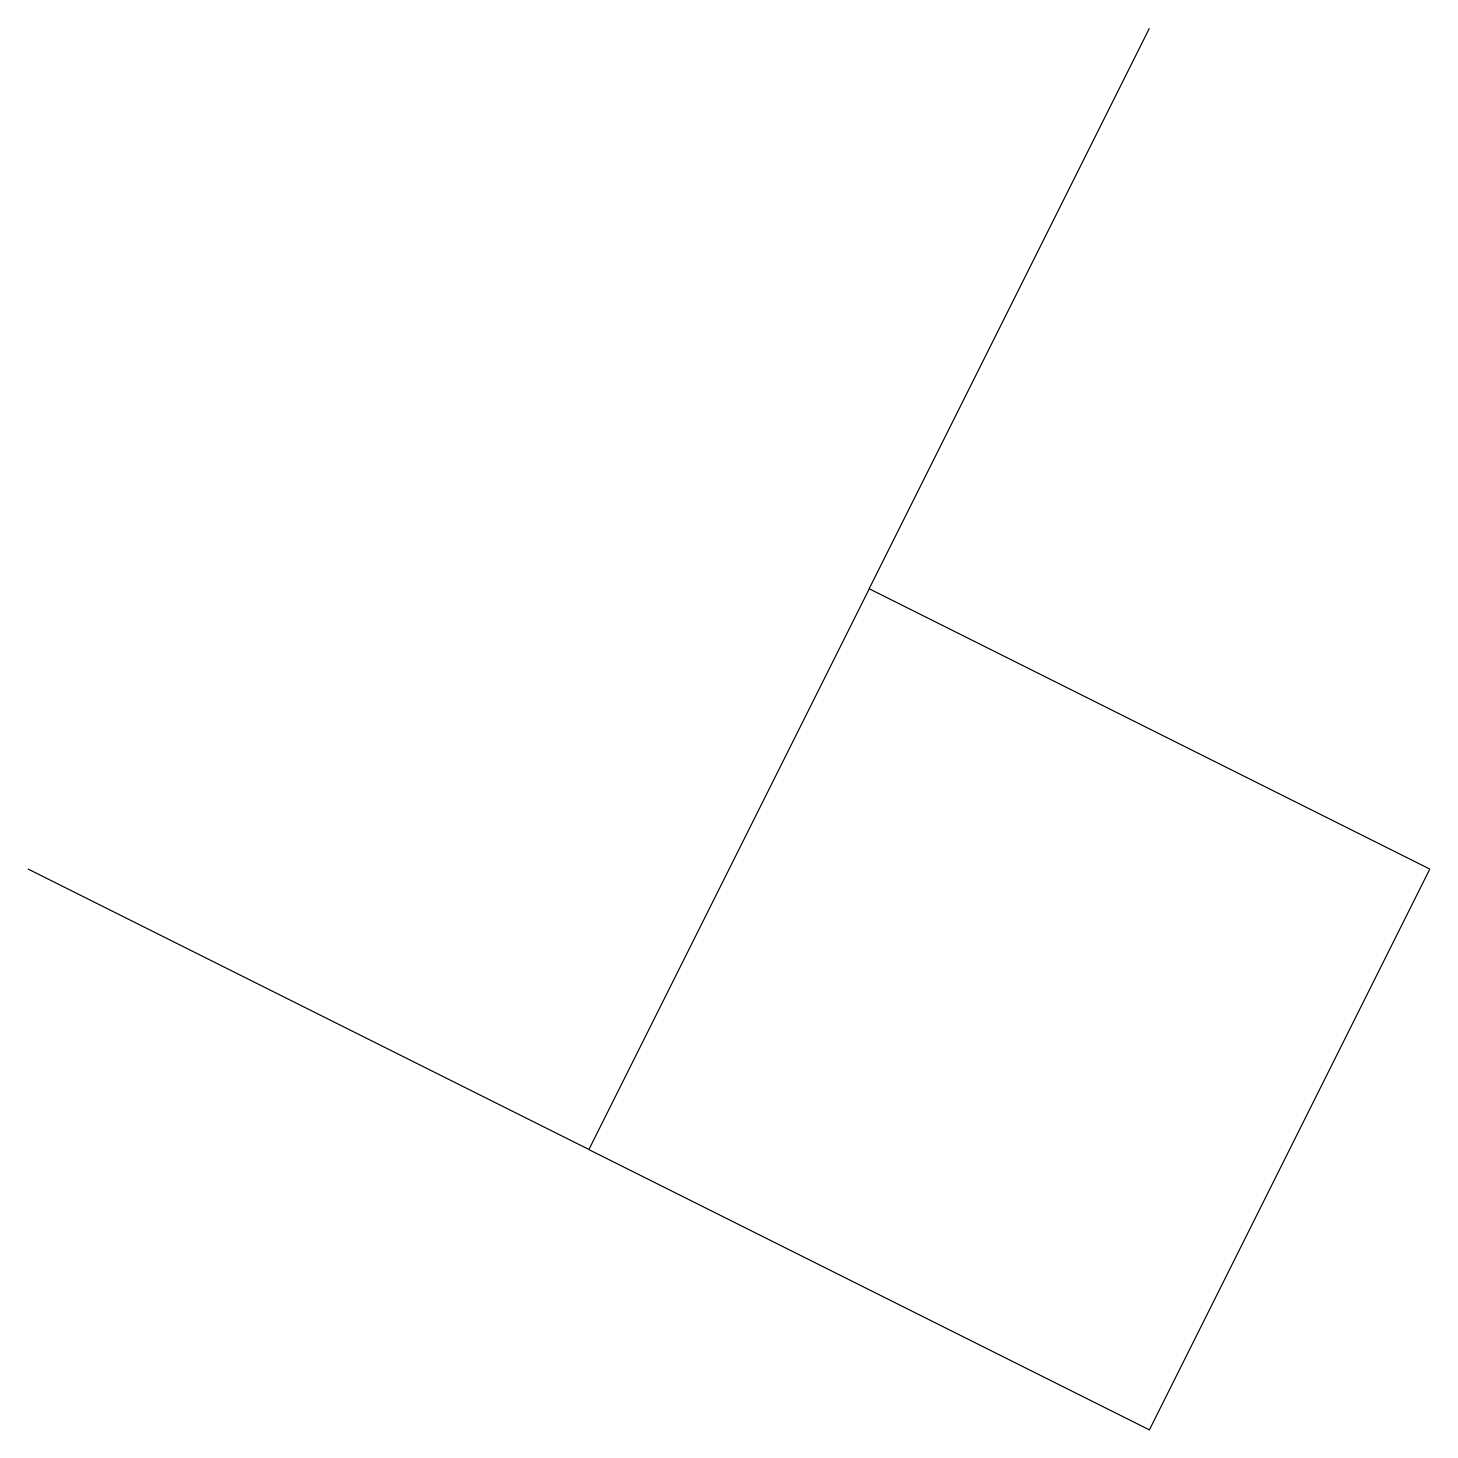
# Model space of a CAD drawing. Header units: millimetres. Extents: x -4.7 to 2.01, y -2.01 to 4.7.
import ezdxf

# ---------------------------------------------------------------- set-up
doc = ezdxf.new("R2010")
doc.units = ezdxf.units.MM

msp = doc.modelspace()

# ---------------------------------------------------------------- linework, layer by layer
at = {"color": 7, "linetype": 'Continuous'}
for p, q in [((-0.6708, 2.0125), (0.6708, 4.6957)), ((-0.6708, 2.0125), (-2.0125, -0.6708)), ((2.0125, 0.6708), (-0.6708, 2.0125)), ((-2.0125, -0.6708), (-4.6957, 0.6708)), ((0.6708, -2.0125), (2.0125, 0.6708)), ((-2.0125, -0.6708), (0.6708, -2.0125))]:
    msp.add_line(p, q, dxfattribs=at)

doc.saveas('drawing.dxf')
